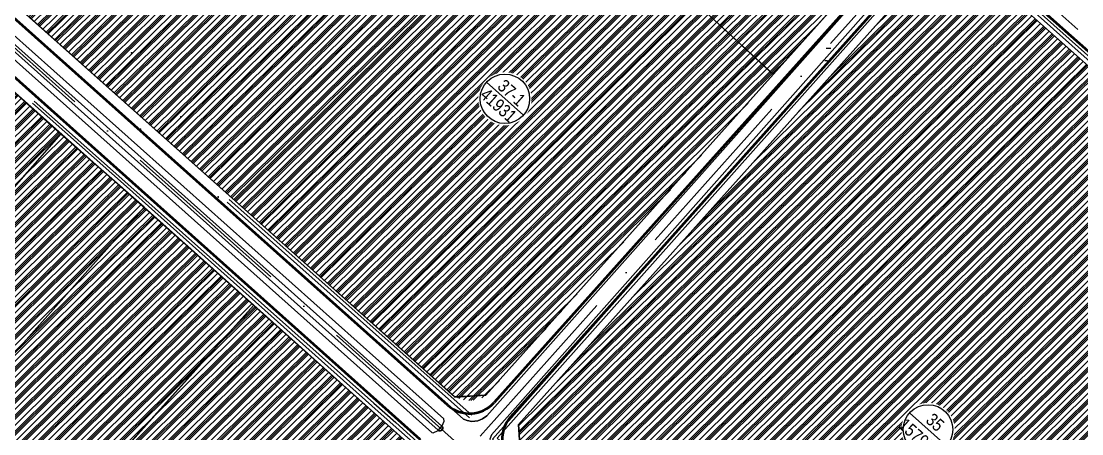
# Model space of a CAD drawing. Extents: x 577299 to 581055, y 2342699 to 2346415.
# Drawn here: x 579146 to 579726, y 2344315 to 2344541 of the extents above; entities that cross this region are included whole.
import ezdxf

# ---------------------------------------------------------------- set-up
doc = ezdxf.new("R2010")
doc.units = 0
doc.header["$LTSCALE"] = 10
doc.header["$MEASUREMENT"] = 0
doc.set_wipeout_variables(frame=1)
doc.linetypes.add('ACAD_ISO10W100', pattern=[18, 12, -3, 0, -3])
doc.linetypes.add('CENTER', pattern=[2, 1.25, -0.25, 0.25, -0.25])
for name, color, linetype in [('dientich', 11, 'Continuous'), ('HTCN', 192, 'Continuous'), ('HTRanhTN', 147, 'Continuous'), ('KYHIEU', 2, 'Continuous'), ('Lopduong', 7, 'Continuous'), ('NEN', 8, 'Continuous'), ('POINT', 8, 'Continuous'), ('Tim dg', 6, 'CENTER')]:
    doc.layers.add(name, color=color, linetype=linetype)
for name, color, linetype, lineweight in [('dqh', 7, 'Continuous', 60), ('whe', 142, 'Continuous', 35), ('wlong-duong', 40, 'Continuous', 53)]:
    doc.layers.add(name, color=color, linetype=linetype, lineweight=lineweight)
doc.styles.add('CHUHOA', font='VHARIALN.TTF')
doc.linetypes.add('BOCAP_XAY', pattern='A,0.75,[147,LTTLL.SHX,S=0.1,R=0,X=0,Y=0],0.75', length=1.5)
pattern_1 = [(44.58224145, (-17089.494, 4285.579), (-4.387077064, 4.451522755), []), (44.58224145, (-17090.042, 4286.1354), (-4.387077064, 4.451522755), []), (44.58224145, (-17090.5906, 4286.692), (-4.387077064, 4.451522755), []), (44.58224145, (-17092.236, 4288.361), (-4.387077064, 4.451522755), [])]

# ---------------------------------------------------------------- blocks, each defined once
blk = doc.blocks.new('KH1')
blk.add_wipeout([(-9.82, 12.4), (-7.93, 13.63), (-6.29, 14.44), (-4.99, 14.94), (-3.04, 15.48), (-1.68, 15.72), (0.63, 15.87), (0.63, 15.87), (2.71, 15.75), (4.26, 15.49), (5.93, 15.05), (8.15, 14.17), (9.75, 13.31), (11.43, 12.14), (13.03, 10.71), (14.25, 9.35), (15.37, 7.79), (16.16, 6.43), (17.22, 3.92), (17.76, 1.91), (18.06, -0.17), (18.11, -1.61), (17.9, -4.33), (17.43, -6.45), (16.65, -8.61), (15.72, -10.44), (13.85, -13.06), (12.15, -14.77), (10.19, -16.25), (7.41, -17.72), (5.48, -18.4), (3.56, -18.84), (0.63, -19.09), (-2.13, -18.87), (-3.95, -18.48), (-5.71, -17.9), (-7.11, -17.28), (-8.47, -16.54), (-10.17, -15.36), (-10.17, -15.36), (-12.95, -12.62), (-14.19, -10.88), (-15.36, -8.66), (-16.14, -6.54), (-16.76, -3.35), (-16.76, -1.61), (-16.64, 1.08), (-16.23, 3), (-15.03, 6.15), (-13.34, 8.89), (-12.06, 10.41)])
blk.add_line((16.91, -1.61), (-15.64, -1.61))
blk.add_circle((0.63, -1.61), 16.27)

msp = doc.modelspace()

# ---------------------------------------------------------------- hatches: boundary and pattern name
at = {"layer": 'HTCN'}
h = msp.add_hatch(dxfattribs=at)
h.set_pattern_fill('PLASTI', color=256, scale=25, angle=44.58224, style=0)
h.set_pattern_definition(pattern_1)
h.paths.add_polyline_path([(579163.43, 2344808.1), (579290.49, 2344672.71), (579388, 2344569.72), (579260.87, 2344444.17), (579022.6, 2344656.94), (579022.32, 2344673.22)])
h = msp.add_hatch(dxfattribs=at)
h.set_pattern_fill('PLASTI', color=256, scale=25, angle=44.58224, style=0)
h.set_pattern_definition(pattern_1)
h.paths.add_polyline_path([(579629.1, 2344609.94), (579587.33, 2344657.56), (579502, 2344563.1), (579557.34, 2344511.85), (579629.01, 2344591.97)])
h.paths.add_polyline_path([(579470.86, 2344591.94), (579502, 2344563.1), (579587.33, 2344657.56), (579560.37, 2344688.3)])
h.paths.add_polyline_path([(579439.76, 2344620.74), (579470.86, 2344591.94), (579560.37, 2344688.3), (579530.2, 2344722.69)])
h = msp.add_hatch(dxfattribs=at)
h.set_pattern_fill('PLASTI', color=256, scale=25, angle=44.58224, style=0)
h.set_pattern_definition(pattern_1)
edge = h.paths.add_edge_path()
edge.add_line((579260.87, 2344444.17), (579380.75, 2344337.1))
edge.add_ellipse((579391.08, 2344348.66), major_axis=(13.92, 6.84), ratio=1, start_angle=202.06986, end_angle=279.37293)
edge.add_line((579400.09, 2344336.04), (579557.63, 2344511.59))
edge.add_line((579557.63, 2344511.59), (579439.76, 2344620.74))
edge.add_line((579439.76, 2344620.74), (579387.99, 2344569.72))
edge.add_line((579387.99, 2344569.72), (579260.87, 2344444.17))
h = msp.add_hatch(dxfattribs=at)
h.set_pattern_fill('PLASTI', color=256, scale=25, angle=44.58224, style=0)
h.set_pattern_definition(pattern_1)
h.paths.add_polyline_path([(579971.09, 2344285.18), (579743.24, 2344029.75), (579726.29, 2344028.78), (579418.91, 2344303.1), (579417.96, 2344320.03), (579646.08, 2344575.06), (579663.04, 2344576.02), (579970.12, 2344302.12)])
h = msp.add_hatch(dxfattribs=at)
h.set_pattern_fill('PLASTI', color=256, scale=25, angle=44.58224, style=0)
h.set_pattern_definition(pattern_1)
h.paths.add_polyline_path([(578942.51, 2344316.63), (578987.72, 2344276.45), (579126.33, 2344432.49), (579167.27, 2344479.1), (579122.75, 2344519.12), (579038.27, 2344433.33)])
h = msp.add_hatch(dxfattribs=at)
h.set_pattern_fill('PLASTI', color=256, scale=25, angle=44.58224, style=0)
h.set_pattern_definition(pattern_1)
h.paths.add_polyline_path([(578987.72, 2344276.45), (579033.59, 2344237.63), (579212.91, 2344439.02), (579167.27, 2344479.1)])
h = msp.add_hatch(dxfattribs=at)
h.set_pattern_fill('PLASTI', color=256, scale=25, angle=44.58224, style=0)
h.set_pattern_definition(pattern_1)
h.paths.add_polyline_path([(579033.6, 2344237.63), (579092.27, 2344184.04), (579272.89, 2344385.37), (579212.91, 2344439.02), (579033.57, 2344237.6)])
h = msp.add_hatch(dxfattribs=at)
h.set_pattern_fill('PLASTI', color=256, scale=25, angle=44.58224, style=0)
h.set_pattern_definition(pattern_1)
h.paths.add_polyline_path([(579265.44, 2344183.16), (579361.02, 2344290.09), (579360.03, 2344307.4), (579272.89, 2344385.37), (579168.67, 2344269.65)])

# ---------------------------------------------------------------- linework, layer by layer
at = {"layer": 'dientich', "extrusion": (-1.38117e-05, 2.8119e-05, 1), "elevation": 0.36}
msp.add_lwpolyline([(579629.1, 2344609.94), (579587.32, 2344657.56), (579502, 2344563.1), (579557.34, 2344511.85), (579629.01, 2344591.98), (579629.1, 2344609.94)], dxfattribs=at)
for points in [[(578942.35, 2344316.45), (578987.49, 2344276.18), (579126.33, 2344432.49), (579167.27, 2344479.1), (579122.75, 2344519.12), (579038.27, 2344433.33)], [(578987.49, 2344276.18), (579032.31, 2344236.19), (579212.91, 2344439.01), (579167.27, 2344479.1)], [(579032.31, 2344236.19), (579091.61, 2344183.3), (579272.89, 2344385.37), (579212.91, 2344439.01), (579033.57, 2344237.6)], [(579265.44, 2344183.16), (579361.02, 2344290.09), (579360.03, 2344307.4), (579272.89, 2344385.37), (579168.67, 2344269.65)]]:
    msp.add_lwpolyline(points, close=True, dxfattribs=at)
at = {"layer": 'HTRanhTN', "linetype": 'BOCAP_XAY', "ltscale": 0.5}
for points in [[(579545.72, 2344185.72), (579403.72, 2344311.91), (579652.22, 2344591.41)], [(579548.21, 2344186.28), (579406.22, 2344312.47), (579652.35, 2344589.05)], [(579976.54, 2344302.14), (579652.22, 2344591.41)], [(579652.34, 2344589.05), (579975.35, 2344300.77)], [(579204.03, 2344451.75), (579152.72, 2344497.13)], [(579338.74, 2344331.65), (579204.03, 2344451.75)], [(579391.06, 2344323.71), (579258.34, 2344441.86)], [(579392.27, 2344325.12), (579259.51, 2344443.21)], [(579338.74, 2344331.65), (579350.63, 2344321.12)], [(579337.65, 2344330.2), (579349.26, 2344319.74)], [(579349.26, 2344319.74), (579371.16, 2344300.38)], [(579372.21, 2344301.61), (579350.63, 2344321.12)]]:
    msp.add_lwpolyline(points, dxfattribs=at)
at = {"layer": 'HTRanhTN'}
for points in [[(579151.71, 2344496.1), (579203.19, 2344450.36)], [(579203.19, 2344450.36), (579337.65, 2344330.2)]]:
    msp.add_lwpolyline(points, dxfattribs=at)
at = {"layer": 'Lopduong'}
for points in [[(579307.08, 2344955.84), (579310.87, 2344959.18), (579316.99, 2344962.43), (579323.79, 2344962.74), (579327.55, 2344961.21), (579331.29, 2344958), (579503.27, 2344762.96), (579640.82, 2344606.75), (579642.22, 2344603.41), (579642.55, 2344600.31), (579641.68, 2344596.56), (579400.56, 2344324.81), (579398.1, 2344323.01), (579395.58, 2344322.04), (579392.28, 2344321.69), (579389.78, 2344322.15), (579387.79, 2344322.95), (579010.64, 2344659.83)], [(579008.96, 2344651.73), (579376.97, 2344323.17)], [(579370.46, 2344315.63), (579002.56, 2344644.31)], [(578994.11, 2344641.58), (579372.84, 2344304.01)], [(579735.08, 2344013.03), (579736.06, 2344012.77), (579737.54, 2344013.05), (579739.01, 2344013.97), (579740.56, 2344015.38), (579979.2, 2344283.02), (579980.75, 2344285.83), (579982.13, 2344289.92), (579982.33, 2344296.12), (579981.32, 2344298.96), (579977.16, 2344304.31), (579655.35, 2344591.51), (579653.43, 2344592.47), (579651.05, 2344592.41), (579648.47, 2344591.19), (579403.06, 2344314.42), (579402.19, 2344311.96), (579403.05, 2344309.58), (579735.08, 2344013.03)], [(579387.79, 2344322.95), (579389.78, 2344322.15), (579392.28, 2344321.69), (579395.58, 2344322.04), (579398.1, 2344323.01), (579400.56, 2344324.81)], [(579370.46, 2344315.63), (579371.24, 2344315.38), (579373.88, 2344316.74), (579376.08, 2344319.26), (579377.15, 2344321.91), (579376.97, 2344323.17)]]:
    msp.add_lwpolyline(points, dxfattribs=at)
at = {"layer": 'NEN', "ltscale": 0.5, "extrusion": (0.002986, 0.010064, 0.999945)}
for p, q in [((579586.46, 2344526.12), (579588.91, 2344526.1)), ((579587.06, 2344519.3), (579585.61, 2344519.31))]:
    msp.add_line(p, q, dxfattribs=at)
at = {"layer": 'POINT', "extrusion": (0.002986, 0.010064, 0.999945)}
for p in [(579206, 2344523.58, 9.58), (579270.59, 2344521.84, 9.4), (579232.89, 2344488.57, 9.85), (579210.84, 2344481.68, 9.98), (579210.84, 2344481.68, 9.98), (579210.84, 2344481.68, 9.98), (579253.35, 2344444.58, 10.23), (579253.35, 2344444.58, 10.23), (579253.35, 2344444.58, 10.23), (579253.35, 2344444.58, 10.23)]:
    msp.add_point(p, dxfattribs=at)
at = {"layer": 'POINT', "extrusion": (-8.80861e-05, -0.0001149, 1)}
for p in [(579206.06, 2344523.67, -0.41), (579210.9, 2344481.76, -0.41), (579210.9, 2344481.76, -0.41), (579210.9, 2344481.76, -0.41), (579253.41, 2344444.66, -0.41), (579253.41, 2344444.66, -0.41), (579253.41, 2344444.66, -0.41), (579253.41, 2344444.66, -0.41)]:
    msp.add_point(p, dxfattribs=at)
at = {"layer": 'whe'}
for p, q in [((579383.1, 2344335.06), (579022.6, 2344656.94)), ((579375.98, 2344319.12), (579004.91, 2344650.56)), ((579373.98, 2344316.88), (579002.91, 2344648.32)), ((579360.06, 2344307.37), (578996.96, 2344631.57)), ((579383.1, 2344335.06), (579400.05, 2344336.02)), ((579418.91, 2344303.1), (579417.96, 2344320.03))]:
    msp.add_line(p, q, dxfattribs=at)
msp.add_arc((579374.98, 2344318), 1.5, 228.22825, 48.22825, dxfattribs=at)
at = {"layer": 'wlong-duong'}
for p, q in [((579379.11, 2344330.58), (579019.43, 2344651.72)), ((579364.08, 2344311.83), (579000.4, 2344636.54)), ((579667.02, 2344580.51), (579974.12, 2344306.6))]:
    msp.add_line(p, q, dxfattribs=at)
for centre, start, end in [((579391.1, 2344344.01), 228.24018, 318.18752), ((579426.91, 2344312.04), 138.18752, 228.25329)]:
    msp.add_arc(centre, 18, start, end, dxfattribs=at)

# ---------------------------------------------------------------- next in the draw order: block references
at = {"layer": 'KYHIEU', "xscale": 0.833333333333181, "yscale": 0.833333333333181, "zscale": 0.833333333333181, "rotation": 318.2146987994943}
for p in [(579410.94, 2344499.79), (579642.67, 2344318.63)]:
    msp.add_blockref('KH1', p, dxfattribs=at)

# ---------------------------------------------------------------- next in the draw order: linework, layer by layer
at = {"layer": 'dientich', "elevation": -57.57}
for points in [[(579162.21, 2344806.94), (579290.49, 2344672.71), (579388, 2344569.72), (579260.87, 2344444.17), (579022.6, 2344656.94), (579022.32, 2344673.22)], [(579269.97, 2344694.18), (579387.95, 2344569.7), (579260.88, 2344444.19), (579141.74, 2344550.56)]]:
    msp.add_lwpolyline(points, close=True, dxfattribs=at)
at = {"layer": 'dientich', "extrusion": (-1.38117e-05, 2.8119e-05, 1), "elevation": 57.92}
msp.add_lwpolyline([(579383.06, 2344335.04), (579400.05, 2344336.02, 0.3507), (579400.05, 2344336.02), (579557.29, 2344511.82), (579439.72, 2344620.71), (579387.95, 2344569.7), (579260.82, 2344444.14), (579383.06, 2344335.04)], format="xyb", dxfattribs=at)
at = {"layer": 'Tim dg', "linetype": 'ACAD_ISO10W100', "ltscale": 0.8}
for p, q in [((579389.83, 2344304.92), (578991.61, 2344660.47)), ((579652.59, 2344600.32), (579389.48, 2344305.24)), ((579652.59, 2344600.32), (579995.54, 2344294.55))]:
    msp.add_line(p, q, dxfattribs=at)
at = {"layer": 'whe'}
for p, q in [((579629.01, 2344591.98), (579400.05, 2344336.02)), ((579646.08, 2344575.06), (579417.96, 2344320.03)), ((579663.04, 2344576.02), (579970.12, 2344302.12))]:
    msp.add_line(p, q, dxfattribs=at)
at = {"layer": 'wlong-duong'}
for p, q in [((579634.39, 2344589), (579404.52, 2344332.01)), ((579641.62, 2344579.08), (579413.49, 2344324.04))]:
    msp.add_line(p, q, dxfattribs=at)

# ---------------------------------------------------------------- next in the draw order: texts
at = {"layer": 'dientich', "extrusion": (-1.38117e-05, 2.8119e-05, 1), "style": 'CHUHOA'}
for s, p in [('41931', (579396.35, 2344499.75, 63.92)), ('157953', (579625.39, 2344318.8, 63.92))]:
    msp.add_text(s, height=7, rotation=318.21461, dxfattribs=at).set_placement(p)
at = {"layer": 'dqh', "color": 7, "lineweight": 25, "extrusion": (-8.81556e-05, -0.000114846, 1), "char_height": 7, "width": 1263.0543, "attachment_point": 5, "text_direction": (0.745647, -0.666341, -1.1e-05), "style": 'CHUHOA'}
for s, insert in [('37-1', (579414.11, 2344501.7, 15.02)), ('35', (579646.06, 2344321.18))]:
    msp.add_mtext(s, dxfattribs=dict(at, insert=insert))

doc.saveas('drawing.dxf')
